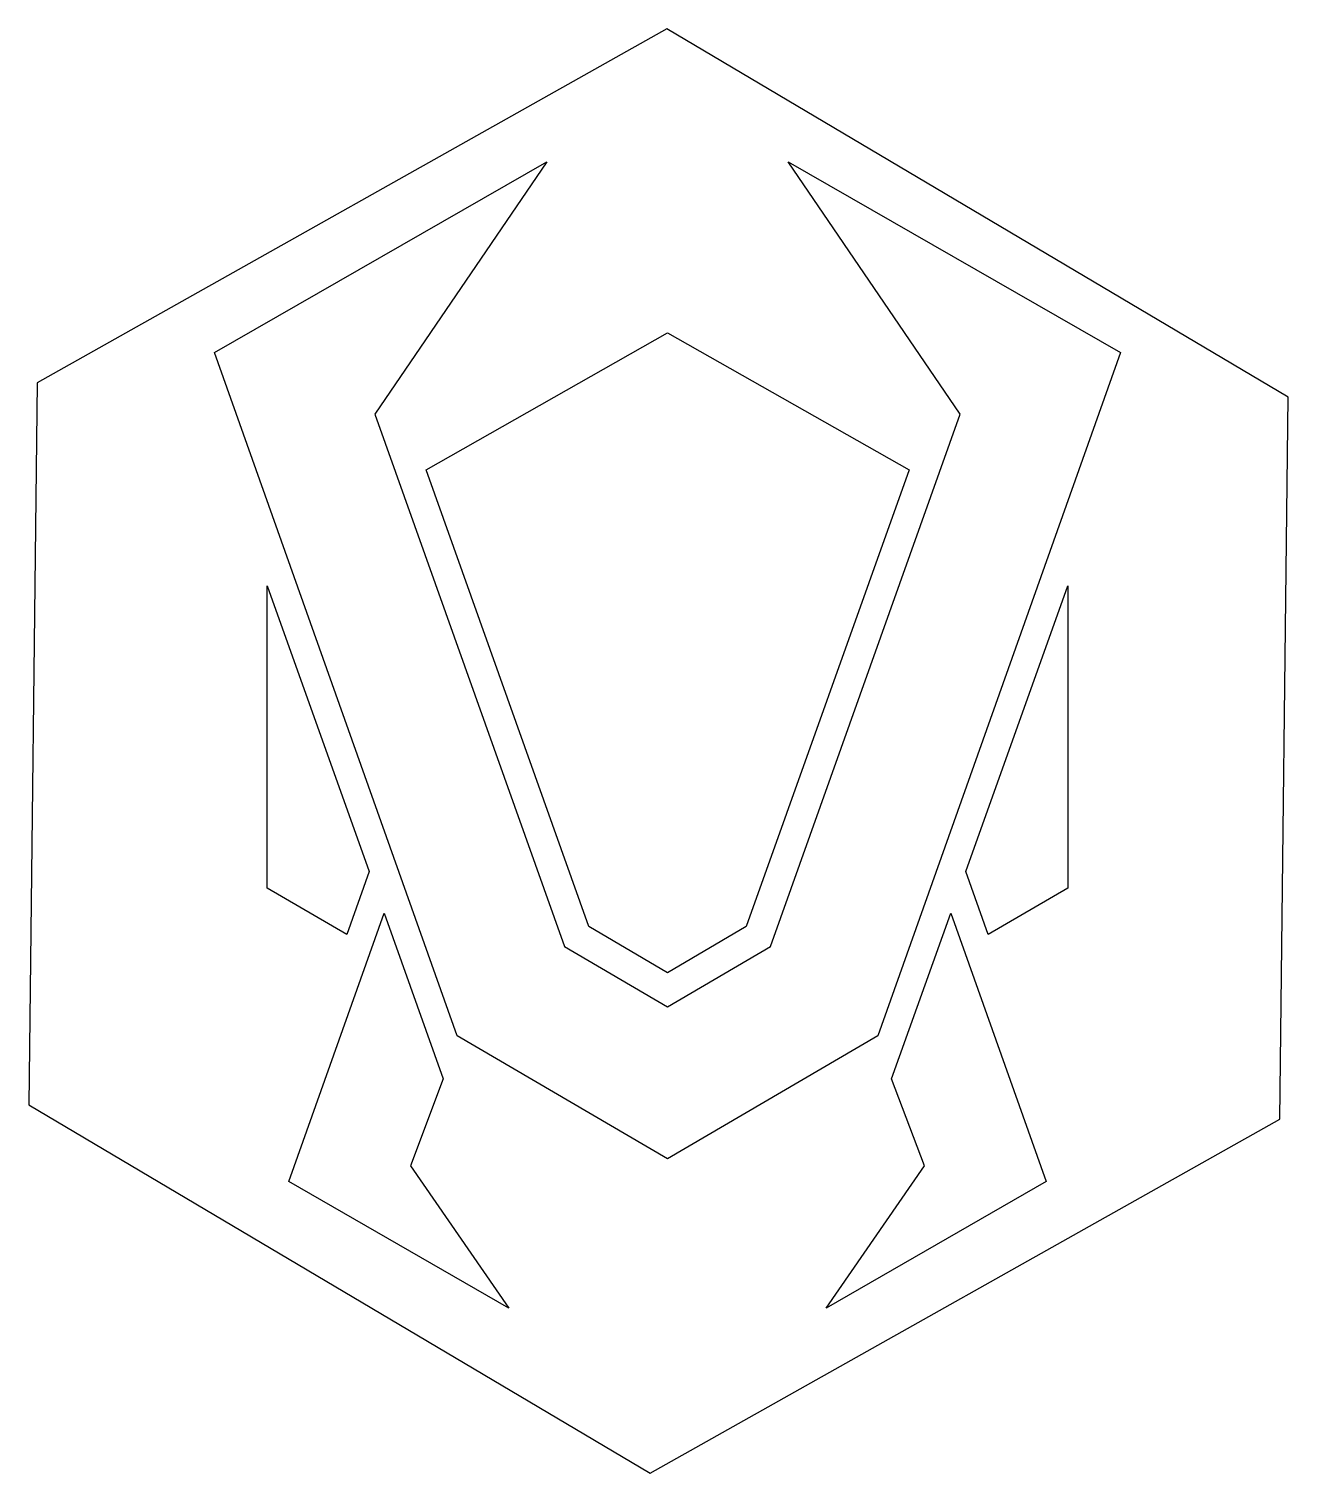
# Model space of a CAD drawing. Header units: millimetres. Extents: x 3 to 440, y 360 to 861.
import ezdxf

# ---------------------------------------------------------------- set-up
doc = ezdxf.new("R2010")
doc.units = ezdxf.units.MM
doc.layers.get('0').update_dxf_attribs({"linetype": 'CONTINUOUS'})

msp = doc.modelspace()

# ---------------------------------------------------------------- linework, layer by layer
for points in [[(437.61, 482.54), (440.45, 733.48), (224.56, 861.41), (5.82, 738.4), (2.98, 487.47), (218.87, 359.54)], [(260.61, 542.48), (326.54, 727.5), (266.78, 815.19), (382.2, 748.9), (297.88, 511.49), (224.84, 468.73), (151.79, 511.5), (67.51, 748.92), (182.94, 815.2), (123.17, 727.51), (189.08, 542.48), (224.84, 521.52)], [(308.75, 708.18), (252.18, 549.46), (224.84, 533.44), (197.5, 549.46), (140.96, 708.2), (224.86, 755.81)], [(85.76, 562.86), (85.76, 667.91), (121.24, 568.59), (113.46, 546.72)], [(363.94, 667.89), (363.92, 562.84), (336.23, 546.71), (328.45, 568.57)], [(93.24, 460.89), (126.42, 554.1), (146.96, 496.59), (135.57, 466.31), (169.68, 416.91)], [(356.43, 460.87), (279.98, 416.9), (314.1, 466.29), (302.72, 496.58), (323.27, 554.08)]]:
    msp.add_lwpolyline(points, close=True)

doc.saveas('drawing.dxf')
